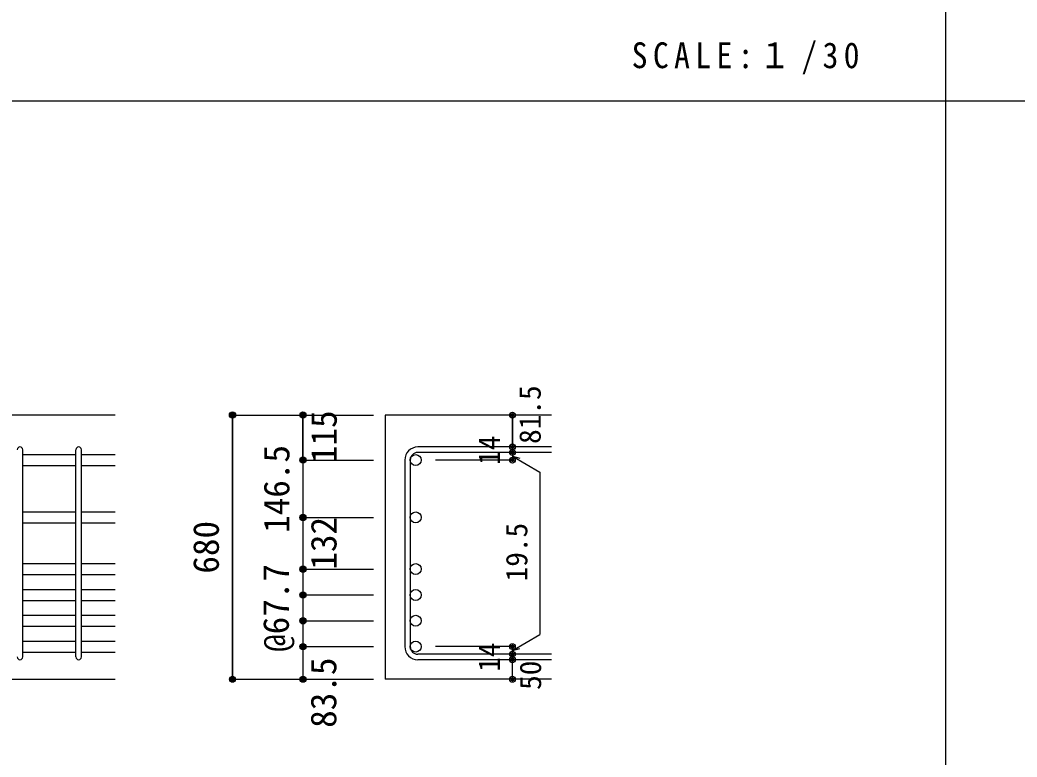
# Model space of a CAD drawing. Units: millimetres at full size, sheet at 1:30. Extents: x -5973 to 5954, y -4195 to 4201.
# Drawn here: x -3489 to -942, y -1899 to -15 of the extents above; entities that cross this region are included whole.
import ezdxf
from ezdxf.enums import TextEntityAlignment as Align

# ---------------------------------------------------------------- set-up
doc = ezdxf.new("R2010")
doc.units = ezdxf.units.MM
doc.header["$LTSCALE"] = 30
doc.header["$PDMODE"] = 32
doc.header["$PDSIZE"] = 15
for name, color, linetype in [('0-1_躯体線', 2, 'Continuous'), ('0-5_基礎梁筋', 7, 'Continuous'), ('0-6_スタラップ筋', 7, 'Continuous'), ('0-D_寸法', 4, 'Continuous'), ('6-7_文字', 7, 'Continuous'), ('F-0_枠', 6, 'Continuous')]:
    doc.layers.add(name, color=color, linetype=linetype)
doc.styles.add('ＭＳ ゴシック', font='')
doc.styles.get('ＭＳ ゴシック').set_extended_font_data('MS Gothic')

msp = doc.modelspace()

# ---------------------------------------------------------------- linework, layer by layer
at = {"layer": '0-1_躯体線'}
for p, q in [((-3245.8, -1024.89), (-4945.8, -1024.89)), ((-2130.8, -1024.89), (-2555.8, -1024.89)), ((-2555.8, -1024.89), (-2555.8, -1699.89)), ((-3645.8, -1699.89), (-3245.8, -1699.89)), ((-2130.8, -1699.89), (-2555.8, -1699.89))]:
    msp.add_line(p, q, dxfattribs=at)
at = {"layer": '0-5_基礎梁筋'}
for p, q in [((-3481.8, -1125.82), (-3345.8, -1125.82)), ((-3331.8, -1125.82), (-3245.8, -1125.82)), ((-3481.8, -1153.82), (-3345.8, -1153.82)), ((-3331.8, -1153.82), (-3245.8, -1153.82)), ((-3481.8, -1272.39), (-3345.8, -1272.39)), ((-3331.8, -1272.39), (-3245.8, -1272.39)), ((-3481.8, -1300.39), (-3345.8, -1300.39)), ((-3331.8, -1300.39), (-3245.8, -1300.39)), ((-3481.8, -1404.39), (-3345.8, -1404.39)), ((-3331.8, -1404.39), (-3245.8, -1404.39)), ((-3481.8, -1432.39), (-3345.8, -1432.39)), ((-3331.8, -1432.39), (-3245.8, -1432.39)), ((-3481.8, -1470.39), (-3345.8, -1470.39)), ((-3331.8, -1470.39), (-3245.8, -1470.39)), ((-3481.8, -1498.39), (-3345.8, -1498.39)), ((-3331.8, -1498.39), (-3245.8, -1498.39)), ((-3481.8, -1536.39), (-3345.8, -1536.39)), ((-3331.8, -1536.39), (-3245.8, -1536.39)), ((-3481.8, -1564.39), (-3345.8, -1564.39)), ((-3331.8, -1564.39), (-3245.8, -1564.39)), ((-3481.8, -1602.39), (-3345.8, -1602.39)), ((-3331.8, -1602.39), (-3245.8, -1602.39)), ((-3481.8, -1630.39), (-3345.8, -1630.39)), ((-3331.8, -1630.39), (-3245.8, -1630.39))]:
    msp.add_line(p, q, dxfattribs=at)
at = {"layer": '0-5_基礎梁筋', "color": 3}
for centre in [(-2477.8, -1139.82), (-2477.8, -1286.39), (-2477.8, -1418.39), (-2477.8, -1484.39), (-2477.8, -1550.39), (-2477.8, -1616.39)]:
    msp.add_circle(centre, 14, dxfattribs=at)
at = {"layer": '0-6_スタラップ筋'}
for p, q in [((-3481.8, -1642.89), (-3481.8, -1113.32)), ((-3345.8, -1642.89), (-3345.8, -1113.32)), ((-3331.8, -1642.89), (-3331.8, -1113.32)), ((-2130.8, -1106.32), (-2472.3, -1106.32)), ((-2130.8, -1120.32), (-2472.3, -1120.32)), ((-2505.8, -1139.82), (-2505.8, -1616.39)), ((-2491.8, -1139.82), (-2491.8, -1616.39)), ((-2130.8, -1635.89), (-2472.3, -1635.89)), ((-2130.8, -1649.89), (-2472.3, -1649.89))]:
    msp.add_line(p, q, dxfattribs=at)
for centre, radius, start, end in [((-3488.8, -1113.32), 7, 0, 180), ((-3338.8, -1113.32), 7, 0, 180), ((-2472.3, -1139.82), 33.5, 90, 180), ((-2472.3, -1139.82), 19.5, 90, 180), ((-2472.3, -1616.39), 33.5, 180, 270), ((-2472.3, -1616.39), 19.5, 180, 270), ((-3488.8, -1642.89), 7, 180, 0), ((-3338.8, -1642.89), 7, 180, 0)]:
    msp.add_arc(centre, radius, start, end, dxfattribs=at)
at = {"layer": '0-D_寸法'}
for p, q in [((-2945.8, -1024.89), (-2765.8, -1024.89)), ((-2945.8, -1024.89), (-2765.8, -1024.89)), ((-2765.8, -1139.82), (-2765.8, -1024.89)), ((-2765.8, -1024.89), (-2585.8, -1024.89)), ((-2765.8, -1024.89), (-2765.8, -1139.82)), ((-2230.8, -1120.32), (-2230.8, -1106.32)), ((-2230.8, -1120.32), (-2230.8, -1139.82)), ((-2765.8, -1139.82), (-2585.8, -1139.82)), ((-2765.8, -1139.82), (-2585.8, -1139.82)), ((-2765.8, -1139.82), (-2765.8, -1286.39)), ((-2230.8, -1139.82), (-2426.89, -1139.82)), ((-2230.8, -1130.07), (-2211.48, -1135.25)), ((-2230.8, -1130.07), (-2160.74, -1170.52)), ((-2160.74, -1170.52), (-2160.74, -1585.7)), ((-2765.8, -1286.39), (-2585.8, -1286.39)), ((-2765.8, -1286.39), (-2765.8, -1616.39)), ((-2765.8, -1418.39), (-2585.8, -1418.39)), ((-2765.8, -1484.39), (-2585.8, -1484.39)), ((-2765.8, -1550.39), (-2585.8, -1550.39)), ((-2230.8, -1626.14), (-2160.74, -1585.7)), ((-2765.8, -1616.39), (-2585.8, -1616.39)), ((-2765.8, -1616.39), (-2765.8, -1699.89)), ((-2230.8, -1616.39), (-2426.89, -1616.39)), ((-2230.8, -1635.89), (-2230.8, -1616.39)), ((-2230.8, -1626.14), (-2211.48, -1620.97)), ((-2230.8, -1649.89), (-2230.8, -1635.89)), ((-2230.8, -1699.89), (-2230.8, -1649.89)), ((-2945.8, -1699.89), (-2765.8, -1699.89)), ((-2765.8, -1699.89), (-2585.8, -1699.89))]:
    msp.add_line(p, q, dxfattribs=at)
for points in [[(-2945.8, -1024.89), (-2945.8, -1699.89), (-2945.8, -1024.89)], [(-2230.8, -1024.89), (-2230.8, -1106.32), (-2230.8, -1024.89)]]:
    msp.add_lwpolyline(points, dxfattribs=at)
for centre, radius in [((-2945.8, -1024.89), 8), ((-2945.8, -1024.89), 7.2), ((-2945.8, -1024.89), 6.4), ((-2765.8, -1024.89), 8), ((-2765.8, -1024.89), 7.2), ((-2765.8, -1024.89), 6.4), ((-2945.8, -1024.89), 5.6), ((-2945.8, -1024.89), 4.8), ((-2945.8, -1024.89), 4), ((-2945.8, -1024.89), 3.2), ((-2945.8, -1024.89), 2.4), ((-2945.8, -1024.89), 1.6), ((-2945.8, -1024.89), 0.8), ((-2765.8, -1024.89), 5.6), ((-2765.8, -1024.89), 4.8), ((-2765.8, -1024.89), 4), ((-2765.8, -1024.89), 3.2), ((-2765.8, -1024.89), 2.4), ((-2765.8, -1024.89), 1.6), ((-2765.8, -1024.89), 0.8), ((-2230.8, -1024.89), 4), ((-2230.8, -1024.89), 3.6), ((-2230.8, -1024.89), 3.2), ((-2230.8, -1024.89), 2.8), ((-2230.8, -1024.89), 2.4), ((-2230.8, -1024.89), 2), ((-2230.8, -1024.89), 1.6), ((-2230.8, -1024.89), 1.2), ((-2230.8, -1024.89), 0.8), ((-2230.8, -1024.89), 0.4), ((-2230.8, -1106.32), 4), ((-2230.8, -1120.32), 4), ((-2230.8, -1106.32), 3.6), ((-2230.8, -1120.32), 3.6), ((-2230.8, -1106.32), 3.2), ((-2230.8, -1120.32), 3.2), ((-2230.8, -1106.32), 2.8), ((-2230.8, -1120.32), 2.8), ((-2230.8, -1106.32), 2.4), ((-2230.8, -1120.32), 2.4), ((-2230.8, -1106.32), 2), ((-2230.8, -1120.32), 2), ((-2230.8, -1106.32), 1.6), ((-2230.8, -1120.32), 1.6), ((-2230.8, -1106.32), 1.2), ((-2230.8, -1120.32), 1.2), ((-2230.8, -1106.32), 0.8), ((-2230.8, -1120.32), 0.8), ((-2230.8, -1106.32), 0.4), ((-2230.8, -1120.32), 0.4), ((-2765.8, -1139.82), 8), ((-2765.8, -1139.82), 7.2), ((-2765.8, -1139.82), 6.4), ((-2765.8, -1139.82), 5.6), ((-2765.8, -1139.82), 4.8), ((-2765.8, -1139.82), 4), ((-2765.8, -1139.82), 3.2), ((-2765.8, -1139.82), 2.4), ((-2765.8, -1139.82), 1.6), ((-2765.8, -1139.82), 0.8), ((-2230.8, -1139.82), 4), ((-2230.8, -1139.82), 3.6), ((-2230.8, -1139.82), 3.2), ((-2230.8, -1139.82), 2.8), ((-2230.8, -1139.82), 2.4), ((-2230.8, -1139.82), 2), ((-2230.8, -1139.82), 1.6), ((-2230.8, -1139.82), 1.2), ((-2230.8, -1139.82), 0.8), ((-2230.8, -1139.82), 0.4), ((-2765.8, -1286.39), 8), ((-2765.8, -1286.39), 7.2), ((-2765.8, -1286.39), 6.4), ((-2765.8, -1286.39), 5.6), ((-2765.8, -1286.39), 4.8), ((-2765.8, -1286.39), 4), ((-2765.8, -1286.39), 3.2), ((-2765.8, -1286.39), 2.4), ((-2765.8, -1286.39), 1.6), ((-2765.8, -1286.39), 0.8), ((-2765.8, -1418.39), 8), ((-2765.8, -1418.39), 7.2), ((-2765.8, -1418.39), 6.4), ((-2765.8, -1418.39), 5.6), ((-2765.8, -1418.39), 4.8), ((-2765.8, -1418.39), 4), ((-2765.8, -1418.39), 3.2), ((-2765.8, -1418.39), 2.4), ((-2765.8, -1418.39), 1.6), ((-2765.8, -1418.39), 0.8), ((-2765.8, -1484.39), 8), ((-2765.8, -1484.39), 7.2), ((-2765.8, -1484.39), 6.4), ((-2765.8, -1484.39), 5.6), ((-2765.8, -1484.39), 4.8), ((-2765.8, -1484.39), 4), ((-2765.8, -1484.39), 3.2), ((-2765.8, -1484.39), 2.4), ((-2765.8, -1484.39), 1.6), ((-2765.8, -1484.39), 0.8), ((-2765.8, -1550.39), 8), ((-2765.8, -1550.39), 7.2), ((-2765.8, -1550.39), 6.4), ((-2765.8, -1550.39), 5.6), ((-2765.8, -1550.39), 4.8), ((-2765.8, -1550.39), 4), ((-2765.8, -1550.39), 3.2), ((-2765.8, -1550.39), 2.4), ((-2765.8, -1550.39), 1.6), ((-2765.8, -1550.39), 0.8), ((-2765.8, -1616.39), 8), ((-2765.8, -1616.39), 7.2), ((-2765.8, -1616.39), 6.4), ((-2765.8, -1616.39), 5.6), ((-2765.8, -1616.39), 4.8), ((-2765.8, -1616.39), 4), ((-2765.8, -1616.39), 3.2), ((-2765.8, -1616.39), 2.4), ((-2765.8, -1616.39), 1.6), ((-2765.8, -1616.39), 0.8), ((-2230.8, -1616.39), 4), ((-2230.8, -1616.39), 3.6), ((-2230.8, -1616.39), 3.2), ((-2230.8, -1616.39), 2.8), ((-2230.8, -1616.39), 2.4), ((-2230.8, -1616.39), 2), ((-2230.8, -1616.39), 1.6), ((-2230.8, -1616.39), 1.2), ((-2230.8, -1616.39), 0.8), ((-2230.8, -1616.39), 0.4), ((-2230.8, -1635.89), 4), ((-2230.8, -1649.89), 4), ((-2230.8, -1635.89), 3.6), ((-2230.8, -1649.89), 3.6), ((-2230.8, -1635.89), 3.2), ((-2230.8, -1649.89), 3.2), ((-2230.8, -1635.89), 2.8), ((-2230.8, -1649.89), 2.8), ((-2230.8, -1635.89), 2.4), ((-2230.8, -1649.89), 2.4), ((-2230.8, -1635.89), 2), ((-2230.8, -1649.89), 2), ((-2230.8, -1635.89), 1.6), ((-2230.8, -1649.89), 1.6), ((-2230.8, -1635.89), 1.2), ((-2230.8, -1649.89), 1.2), ((-2230.8, -1635.89), 0.8), ((-2230.8, -1649.89), 0.8), ((-2230.8, -1635.89), 0.4), ((-2230.8, -1649.89), 0.4), ((-2945.8, -1699.89), 7.2), ((-2945.8, -1699.89), 6.4), ((-2945.8, -1699.89), 5.6), ((-2945.8, -1699.89), 4.8), ((-2945.8, -1699.89), 4), ((-2945.8, -1699.89), 3.2), ((-2945.8, -1699.89), 2.4), ((-2945.8, -1699.89), 1.6), ((-2945.8, -1699.89), 0.8), ((-2765.8, -1699.89), 7.2), ((-2765.8, -1699.89), 6.4), ((-2765.8, -1699.89), 5.6), ((-2765.8, -1699.89), 4.8), ((-2765.8, -1699.89), 4), ((-2765.8, -1699.89), 3.2), ((-2765.8, -1699.89), 2.4), ((-2765.8, -1699.89), 1.6), ((-2765.8, -1699.89), 0.8), ((-2230.8, -1699.89), 4), ((-2230.8, -1699.89), 3.6), ((-2230.8, -1699.89), 3.2), ((-2230.8, -1699.89), 2.8), ((-2230.8, -1699.89), 2.4), ((-2230.8, -1699.89), 2), ((-2230.8, -1699.89), 1.6), ((-2230.8, -1699.89), 1.2), ((-2230.8, -1699.89), 0.8), ((-2230.8, -1699.89), 0.4)]:
    msp.add_circle(centre, radius, dxfattribs=at)
at = {"layer": '0-D_寸法', "color": 7}
for p in [(-2945.8, -1024.89), (-2765.8, -1024.89), (-2230.8, -1024.89), (-2230.8, -1106.32), (-2230.8, -1120.32), (-2765.8, -1139.82), (-2230.8, -1139.82), (-2765.8, -1286.39), (-2765.8, -1418.39), (-2765.8, -1484.39), (-2765.8, -1550.39), (-2765.8, -1616.39), (-2230.8, -1616.39), (-2230.8, -1616.39), (-2230.8, -1635.89), (-2230.8, -1649.89), (-2945.8, -1699.89), (-2765.8, -1699.89), (-2230.8, -1699.89)]:
    msp.add_point(p, dxfattribs=at)
at = {"layer": 'F-0_枠', "color": 2}
for p, q in [((-1124.64, 4201.15), (-1124.64, -4195.24)), ((-5972.88, -222.05), (3723.6, -222.05))]:
    msp.add_line(p, q, dxfattribs=at)

# ---------------------------------------------------------------- texts
at = {"layer": '0-D_寸法', "style": 'ＭＳ ゴシック'}
for s, height, p in [('81.5', 54.99, (-2141.9, -1098.49)), ('115', 65.98, (-2659.7, -1147.45)), ('14', 54.99, (-2246.03, -1151.76)), ('146.5', 65.98, (-2780.63, -1325.67)), ('132', 65.98, (-2660.16, -1419.74)), ('680', 65.98, (-2960.8, -1429.89)), ('19.5', 54.99, (-2176.07, -1449.77)), ('@67.7', 65.98, (-2782.01, -1629.82)), ('14', 54.99, (-2246.06, -1680.57)), ('83.5', 65.98, (-2660.73, -1823.85)), ('50', 54.99, (-2140.86, -1726.97))]:
    msp.add_text(s, height=height, rotation=90, dxfattribs=at).set_placement(p, align=Align.BOTTOM_LEFT)
at = {"layer": '6-7_文字', "color": 2, "insert": (-1925.98, -154.55), "char_height": 65.98, "attachment_point": 7, "style": 'ＭＳ ゴシック'}
msp.add_mtext('\\T1.34;\\W0.9;SCALE:１/30', dxfattribs=at)

doc.saveas('drawing.dxf')
